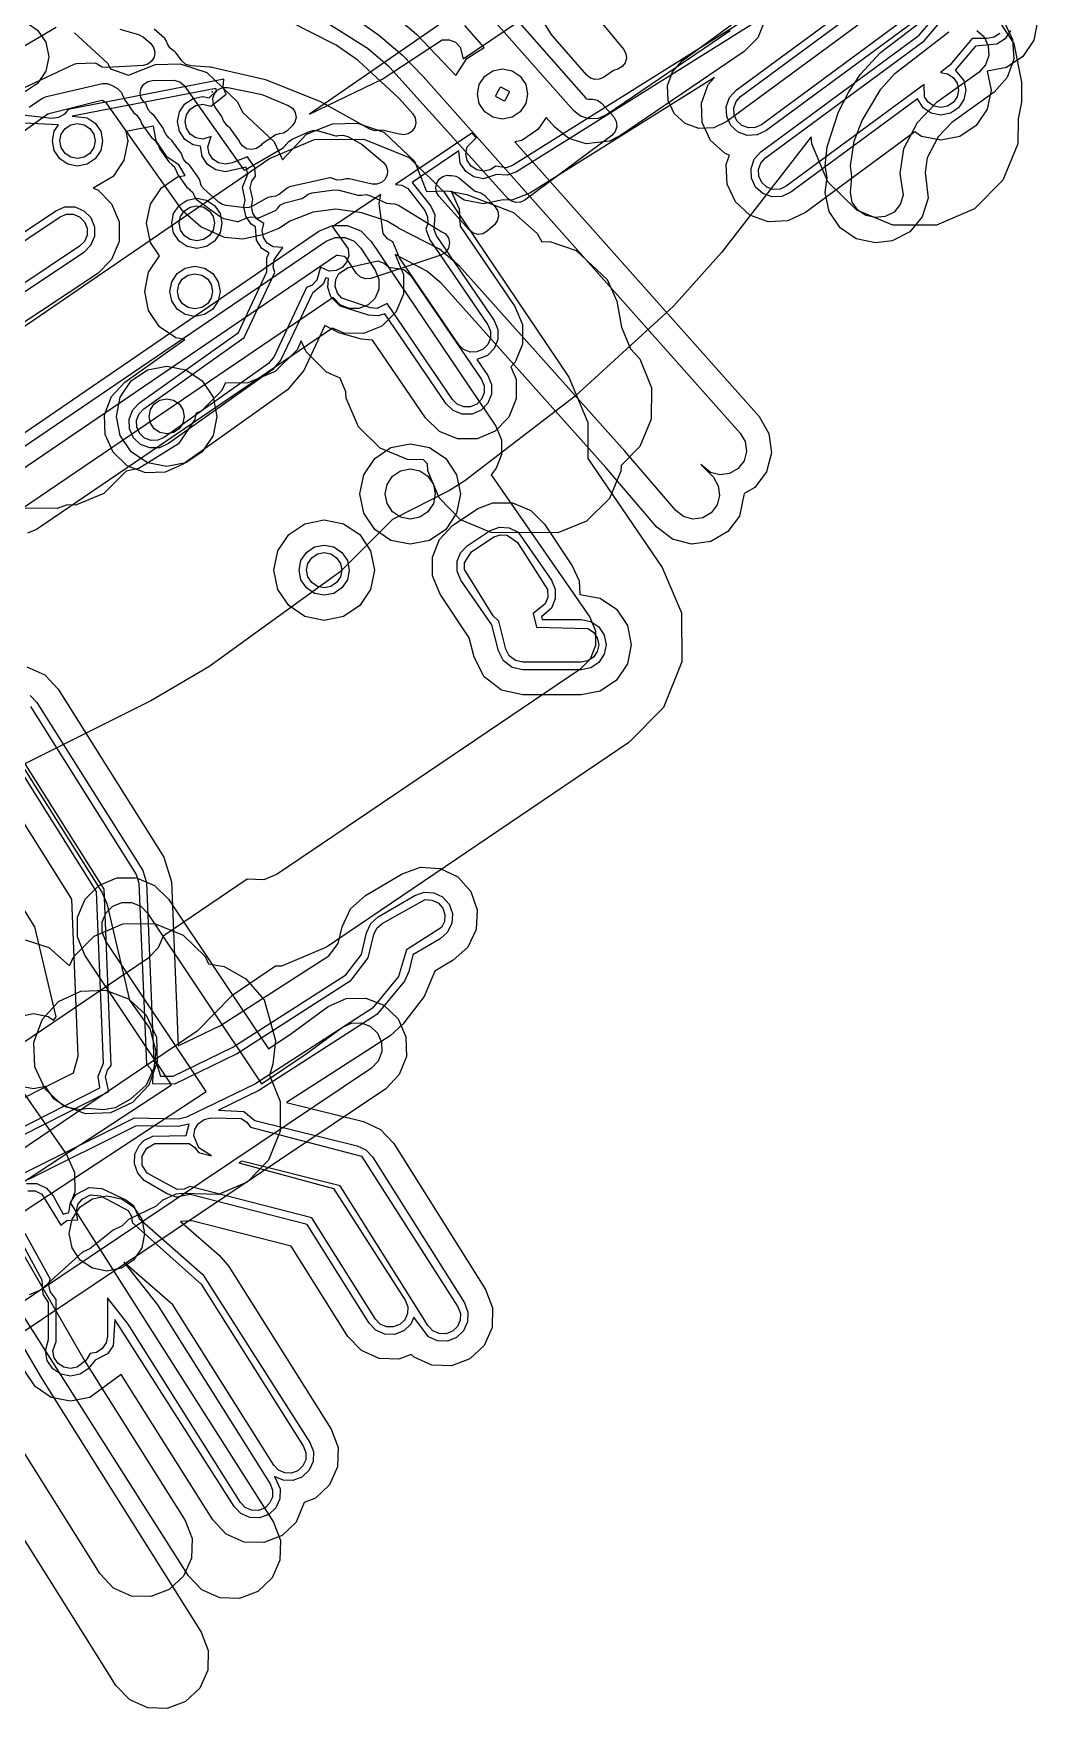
# Model space of a CAD drawing. Header units: metres. Extents: x 8738 to 9560, y -8972 to -7699.
# Drawn here: x 9500.3 to 9540.3, y -7828.7 to -7762 of the extents above; entities that cross this region are included whole.
import ezdxf

# ---------------------------------------------------------------- set-up
doc = ezdxf.new("R2010")
doc.units = ezdxf.units.M
for name, color, linetype in [('AI_GREENING_EXCLUSIONS', 1, 'Continuous'), ('AI_GREENING_LAWN', 82, 'Continuous'), ('AI_GREENING_REJECTED', 6, 'Continuous')]:
    doc.layers.add(name, color=color, linetype=linetype)

msp = doc.modelspace()

# ---------------------------------------------------------------- linework, layer by layer
at = {"layer": 'AI_GREENING_EXCLUSIONS'}
for points in [[(9536.404, -7747.857), (9511.31, -7765.169), (9514.202, -7763.777), (9516.596, -7762.211), (9516.869, -7762.208), (9517.122, -7762.311), (9517.317, -7762.502), (9517.426, -7762.965), (9536.933, -7749.799)], [(9536.958, -7756.218), (9519.403, -7767.217), (9519.148, -7767.314), (9518.738, -7767.244), (9518.511, -7767.396), (9518.243, -7767.449), (9517.975, -7767.396), (9517.748, -7767.244), (9517.596, -7767.017), (9517.543, -7766.749), (9517.596, -7766.481), (9517.949, -7766.12), (9517.772, -7765.928), (9514.74, -7767.975), (9514.993, -7768.002), (9515.233, -7768.132), (9515.901, -7769.01), (9516.016, -7769.258), (9516.028, -7769.531), (9515.944, -7769.76), (9516.1, -7770.175), (9518.414, -7773.565), (9518.52, -7773.817), (9518.523, -7774.09), (9518.421, -7774.343), (9518.23, -7774.538), (9517.978, -7774.645), (9517.705, -7774.648), (9517.452, -7774.546), (9517.257, -7774.354), (9514.897, -7770.894), (9514.634, -7770.254), (9514.42, -7770.137), (9514.248, -7769.925), (9514.087, -7768.732), (9514.155, -7768.369), (9512.234, -7769.666), (9512.854, -7770.541), (9512.875, -7770.813), (9512.79, -7771.073), (9512.612, -7771.28), (9512.369, -7771.404), (9512.097, -7771.425), (9511.751, -7771.266), (9511.609, -7771.782), (9511.421, -7771.981), (9511.198, -7772.081), (9509.906, -7774.827), (9509.678, -7775.099), (9505.525, -7778.052), (9505.276, -7778.163), (9505.003, -7778.171), (9504.747, -7778.074), (9504.549, -7777.887), (9504.437, -7777.637), (9504.429, -7777.364), (9504.526, -7777.109), (9504.714, -7776.911), (9508.717, -7774.064), (9509.931, -7771.484), (9509.866, -7771.249), (9509.899, -7770.978), (9510.25, -7770.489), (9509.859, -7770.46), (9509.632, -7770.308), (9509.48, -7770.081), (9509.427, -7769.813), (9509.488, -7769.534), (9509.203, -7769.343), (9509.051, -7769.116), (9508.998, -7768.848), (9509.055, -7768.574), (9508.944, -7768.102), (9509.011, -7767.837), (9509.157, -7767.641), (9509.133, -7767.304), (9508.841, -7766.873), (9508.229, -7767.119), (9507.961, -7767.172), (9507.693, -7767.119), (9507.466, -7766.967), (9507.314, -7766.74), (9507.261, -7766.472), (9507.401, -7766.068), (9507.06, -7766.17), (9506.792, -7766.117), (9506.565, -7765.965), (9506.413, -7765.738), (9506.36, -7765.47), (9506.413, -7765.202), (9506.565, -7764.975), (9506.792, -7764.823), (9507.06, -7764.77), (9507.379, -7764.857), (9507.996, -7764.378), (9507.875, -7764.113), (9507.896, -7763.78), (9501.707, -7764.984), (9501.556, -7765.176), (9501.317, -7765.309), (9501.046, -7765.341), (9499.902, -7765.217)], [(9536.674, -7756.75), (9519.563, -7767.471), (9519.198, -7767.61), (9518.766, -7767.579), (9518.243, -7767.749), (9517.86, -7767.673), (9517.536, -7767.456), (9517.319, -7767.132), (9517.266, -7766.631), (9515.402, -7767.89), (9516.143, -7768.833), (9516.308, -7769.187), (9516.261, -7769.75), (9516.368, -7770.035), (9518.661, -7773.396), (9518.814, -7773.755), (9518.818, -7774.145), (9518.672, -7774.507), (9518.399, -7774.786), (9517.974, -7774.939), (9518.409, -7775.577), (9518.562, -7775.936), (9518.565, -7776.326), (9518.42, -7776.688), (9518.146, -7776.966), (9517.787, -7777.119), (9517.397, -7777.123), (9517.035, -7776.977), (9516.757, -7776.704), (9514.314, -7773.123), (9514.046, -7773.209), (9513.657, -7773.177), (9512.536, -7772.825), (9512.16, -7772.443), (9512.041, -7772.071), (9512.07, -7771.722), (9511.959, -7771.69), (9511.862, -7771.942), (9511.426, -7772.301), (9510.177, -7774.954), (9509.852, -7775.344), (9505.699, -7778.296), (9505.343, -7778.456), (9504.953, -7778.467), (9504.588, -7778.328), (9504.304, -7778.061), (9504.145, -7777.705), (9504.133, -7777.315), (9504.272, -7776.95), (9504.54, -7776.666), (9508.479, -7773.866), (9509.616, -7771.449), (9509.614, -7770.884), (9509.71, -7770.714), (9509.42, -7770.52), (9509.203, -7770.196), (9509.156, -7769.666), (9508.991, -7769.555), (9508.774, -7769.231), (9508.698, -7768.848), (9508.747, -7768.602), (9508.645, -7768.086), (9508.85, -7767.56), (9508.792, -7767.291), (9507.961, -7767.472), (9507.578, -7767.396), (9507.254, -7767.179), (9507.037, -7766.855), (9506.965, -7766.451), (9506.677, -7766.394), (9506.353, -7766.177), (9506.136, -7765.853), (9506.06, -7765.47), (9506.136, -7765.087), (9506.353, -7764.763), (9506.677, -7764.546), (9507.06, -7764.47), (9507.313, -7764.52), (9507.614, -7764.252), (9507.581, -7764.147), (9501.865, -7765.259), (9502.456, -7765.316), (9502.78, -7765.533), (9502.997, -7765.857), (9503.073, -7766.24), (9502.997, -7766.623), (9502.78, -7766.947), (9502.456, -7767.164), (9502.073, -7767.24), (9501.69, -7767.164), (9501.366, -7766.947), (9501.149, -7766.623), (9501.073, -7766.24), (9501.149, -7765.857), (9501.317, -7765.606), (9499.936, -7765.536)], [(9533.997, -7761.004), (9527.939, -7765.471), (9527.409, -7765.719), (9526.824, -7765.747), (9526.274, -7765.548), (9525.841, -7765.154), (9525.593, -7764.624), (9525.565, -7764.039), (9525.764, -7763.489), (9526.158, -7763.056), (9531.584, -7759.056)], [(9535.827, -7761.164), (9529.492, -7765.835), (9529.138, -7766.001), (9528.749, -7766.019), (9528.382, -7765.887), (9528.093, -7765.624), (9527.927, -7765.271), (9527.909, -7764.881), (9528.042, -7764.514), (9528.305, -7764.225), (9534.52, -7759.643)], [(9535.649, -7760.923), (9529.314, -7765.594), (9529.066, -7765.71), (9528.793, -7765.722), (9528.537, -7765.63), (9528.335, -7765.446), (9528.219, -7765.198), (9528.206, -7764.926), (9528.299, -7764.669), (9528.483, -7764.467), (9534.734, -7759.858)], [(9539.23, -7761.849), (9539.013, -7762.173), (9538.689, -7762.39), (9537.84, -7762.466), (9537.033, -7763.421), (9537.378, -7763.831), (9537.454, -7764.214), (9537.378, -7764.597), (9537.161, -7764.921), (9536.837, -7765.138), (9536.454, -7765.214), (9536.071, -7765.138), (9535.747, -7764.921), (9535.524, -7764.567), (9530.478, -7768.287), (9530.125, -7768.453), (9529.735, -7768.471), (9529.368, -7768.338), (9529.08, -7768.076), (9528.914, -7767.722), (9528.896, -7767.333), (9529.028, -7766.966), (9529.291, -7766.677), (9535.588, -7762.034), (9537.152, -7760.179)], [(9538.801, -7761.961), (9538.574, -7762.113), (9538.306, -7762.166), (9537.701, -7762.166), (9536.812, -7763.22), (9536.443, -7763.516), (9536.722, -7763.567), (9536.949, -7763.719), (9537.101, -7763.946), (9537.154, -7764.214), (9537.101, -7764.482), (9536.949, -7764.709), (9536.722, -7764.861), (9536.454, -7764.914), (9536.186, -7764.861), (9535.959, -7764.709), (9535.807, -7764.482), (9535.798, -7763.992), (9530.3, -7768.046), (9530.053, -7768.162), (9529.78, -7768.174), (9529.523, -7768.082), (9529.321, -7767.898), (9529.205, -7767.65), (9529.192, -7767.378), (9529.285, -7767.121), (9529.469, -7766.919), (9535.795, -7762.255), (9537.434, -7760.31)], [(9513.072, -7761.324), (9514.067, -7762.02), (9515.004, -7762.817), (9515.844, -7763.677), (9528.467, -7777.879), (9528.664, -7778.216), (9528.716, -7778.603), (9528.617, -7778.98), (9528.381, -7779.29), (9528.044, -7779.487), (9527.657, -7779.54), (9527.28, -7779.44), (9526.904, -7779.131), (9527.396, -7779.636), (9527.592, -7779.974), (9527.645, -7780.36), (9527.545, -7780.738), (9527.309, -7781.048), (9526.972, -7781.244), (9526.585, -7781.297), (9526.208, -7781.197), (9525.897, -7780.961), (9523.868, -7778.589), (9517.288, -7771.227), (9516.486, -7770.553), (9514.859, -7769.708), (9514.858, -7769.707), (9514.854, -7769.705), (9514.84, -7769.698), (9514.836, -7769.694), (9514.402, -7769.434), (9513.396, -7769.109), (9512.358, -7768.962), (9511.458, -7769.084), (9510.527, -7769.438), (9510.123, -7769.72), (9509.457, -7769.986), (9508.652, -7770.146), (9507.926, -7770.085), (9506.985, -7769.662), (9506.269, -7769.039), (9503.244, -7764.749), (9503.067, -7764.634), (9502.992, -7764.64), (9500.937, -7765.161), (9500.893, -7765.179), (9492.74, -7770.999)], [(9538.499, -7761.066), (9539.367, -7762.363), (9539.671, -7763.894), (9539.671, -7764.7), (9539.54, -7765.359), (9539.524, -7766.361), (9538.92, -7767.806), (9537.797, -7768.95), (9536.288, -7769.597), (9534.55, -7769.597), (9533.105, -7768.993), (9531.961, -7767.87), (9531.314, -7766.361), (9531.298, -7766.08), (9527.725, -7770.688), (9525.807, -7772.816), (9521.898, -7776.407), (9517.503, -7779.775), (9516.894, -7780.157), (9514.623, -7781.311), (9512.539, -7783.404), (9507.297, -7787.184), (9504.999, -7788.541), (9499.229, -7791.414)], [(9540.306, -7761.466), (9540.154, -7762.231), (9539.72, -7762.88), (9539.071, -7763.314), (9538.305, -7763.466), (9538.454, -7764.214), (9538.302, -7764.979), (9537.868, -7765.628), (9537.219, -7766.062), (9536.454, -7766.214), (9535.689, -7766.062), (9535.422, -7765.884), (9531.071, -7769.092), (9530.365, -7769.424), (9529.585, -7769.46), (9528.851, -7769.195), (9528.275, -7768.669), (9527.943, -7767.963), (9527.907, -7767.183), (9528.043, -7766.807), (9527.865, -7766.743), (9527.288, -7766.217), (9526.957, -7765.511), (9526.921, -7764.731), (9527.186, -7763.997), (9527.445, -7763.712), (9520.094, -7768.318), (9519.364, -7768.596), (9519.025, -7768.586), (9518.243, -7768.749), (9517.478, -7768.597), (9516.951, -7768.245), (9517.279, -7768.95), (9517.309, -7769.639), (9519.487, -7772.833), (9519.793, -7773.551), (9519.801, -7774.331), (9519.509, -7775.055), (9519.33, -7775.237), (9519.541, -7775.731), (9519.548, -7776.512), (9519.256, -7777.235), (9518.71, -7777.792), (9517.992, -7778.098), (9517.212, -7778.106), (9516.488, -7777.814), (9515.931, -7777.268), (9513.821, -7774.175), (9513.382, -7774.138), (9512.484, -7773.881), (9511.923, -7773.592), (9511.082, -7775.38), (9510.431, -7776.159), (9506.278, -7779.111), (9505.566, -7779.431), (9504.786, -7779.453), (9504.057, -7779.176), (9503.489, -7778.64), (9503.17, -7777.928), (9503.147, -7777.148), (9503.425, -7776.419), (9503.96, -7775.851), (9506.351, -7774.152), (9505.985, -7774.079), (9505.336, -7773.645), (9504.902, -7772.996), (9504.75, -7772.231), (9504.902, -7771.466), (9505.335, -7770.819), (9504.978, -7770.285), (9504.826, -7769.52), (9504.978, -7768.755), (9505.412, -7768.106), (9506.061, -7767.672), (9506.364, -7767.612), (9506.104, -7767.19), (9505.646, -7766.884), (9505.212, -7766.235), (9505.096, -7765.649), (9503.998, -7765.863), (9504.073, -7766.24), (9503.921, -7767.005), (9503.487, -7767.654), (9502.703, -7768.115), (9502.879, -7768.188), (9503.43, -7768.74), (9503.728, -7769.462), (9503.727, -7770.242), (9503.428, -7770.963), (9502.876, -7771.514), (9499.495, -7773.768)], [(9529.462, -7761.41), (9529.168, -7762.131), (9528.622, -7762.685), (9523.702, -7766.026), (9523.258, -7766.244), (9522.328, -7766.355), (9521.643, -7766.139), (9521.079, -7765.695), (9520.734, -7765.304), (9520.412, -7765.786), (9519.763, -7766.22), (9519.492, -7766.274), (9529.216, -7777.216), (9529.609, -7777.89), (9529.714, -7778.664), (9529.516, -7779.418), (9529.043, -7780.039), (9528.624, -7780.284), (9528.444, -7781.177), (9527.971, -7781.797), (9527.297, -7782.19), (9526.523, -7782.295), (9525.769, -7782.096), (9525.148, -7781.623), (9523.119, -7779.252), (9516.552, -7771.9), (9515.982, -7771.422), (9514.719, -7770.765), (9515.061, -7771.566), (9515.054, -7772.346), (9514.748, -7773.064), (9514.191, -7773.611), (9513.467, -7773.903), (9512.687, -7773.895), (9512.228, -7773.7), (9500.443, -7781.711), (9500.443, -7781.711), (9500.443, -7781.711), (9500.084, -7781.863)], [(9514.712, -7761.256), (9515.58, -7761.988), (9517.145, -7763.635), (9517.584, -7762.958), (9518.272, -7762.516), (9517.499, -7761.641)], [(9528.06, -7761.857), (9523.14, -7765.198), (9522.811, -7765.343), (9522.453, -7765.363), (9522.111, -7765.255), (9521.828, -7765.033), (9518.248, -7760.979)], [(9538.978, -7761.499), (9539.315, -7762.203), (9539.358, -7762.982), (9539.099, -7763.719), (9538.577, -7764.299), (9536.899, -7765.506), (9536.344, -7766.083), (9535.91, -7766.913), (9535.826, -7767.502), (9535.955, -7768.516), (9535.718, -7769.259), (9535.215, -7769.855), (9534.521, -7770.213), (9533.855, -7770.292), (9533.09, -7770.14), (9532.441, -7769.706), (9532.007, -7769.057), (9531.855, -7768.292), (9531.926, -7767.701), (9531.856, -7767.229), (9531.933, -7766.469), (9532.377, -7765.087), (9532.775, -7764.309), (9533.26, -7763.584), (9534.048, -7762.725), (9536.178, -7761.099)], [(9501.949, -7761.935), (9503.274, -7763.146), (9503.392, -7763.367), (9504.11, -7763.624), (9505.173, -7763.197), (9506.167, -7763.17), (9507.217, -7763.522), (9508.441, -7764.681), (9508.639, -7765.093), (9509.909, -7766.275), (9510.234, -7766.987), (9511.199, -7765.971), (9512.229, -7765.564), (9513.223, -7765.537), (9514.273, -7765.889), (9515.497, -7767.048), (9515.968, -7768.251), (9516.814, -7768.228), (9517.581, -7768.369), (9519.438, -7769.092), (9520.381, -7769.921), (9520.561, -7770.26), (9520.889, -7770.251), (9521.939, -7770.603), (9523.163, -7771.762), (9523.549, -7772.618), (9523.732, -7773.653), (9524.098, -7774.525), (9524.467, -7774.914), (9524.935, -7776.067), (9524.921, -7777.325), (9524.467, -7778.408), (9523.724, -7779.17), (9523.71, -7779.395), (9523.256, -7780.478), (9522.35, -7781.384), (9521.197, -7781.852), (9518.541, -7781.83), (9517.331, -7781.324), (9516.482, -7780.456), (9516.028, -7779.373), (9516.014, -7779.103), (9515.854, -7778.943), (9515.214, -7778.929), (9514.131, -7778.475), (9513.263, -7777.626), (9512.771, -7776.486), (9512.757, -7776.229), (9512.532, -7775.69), (9511.993, -7775.45), (9511.182, -7774.639), (9510.986, -7774.205), (9510.819, -7774.564), (9509.942, -7775.419), (9508.858, -7775.872), (9507.954, -7775.889), (9507.818, -7776.179), (9507.007, -7776.99), (9506.788, -7777.096), (9506.741, -7777.33), (9506.091, -7778.303), (9504.51, -7779.288), (9504.016, -7779.386), (9503.117, -7780.281), (9502.034, -7780.735), (9501.62, -7780.749), (9501.261, -7780.884), (9498.605, -7780.862)], [(9537.888, -7761.839), (9538.178, -7762.099), (9538.347, -7762.451), (9538.368, -7762.841), (9538.238, -7763.209), (9537.978, -7763.499), (9536.274, -7764.718), (9535.51, -7765.515), (9534.97, -7766.553), (9534.817, -7767.542), (9534.962, -7768.404), (9534.843, -7768.775), (9534.591, -7769.073), (9534.245, -7769.252), (9533.855, -7769.292), (9533.472, -7769.216), (9533.148, -7768.999), (9532.931, -7768.675), (9532.855, -7768.292), (9532.918, -7767.662), (9532.856, -7767.233), (9533.01, -7766.251), (9533.322, -7765.424), (9534.065, -7764.178), (9534.618, -7763.558), (9536.778, -7761.899)], [(9499.11, -7774.199), (9509.714, -7766.944), (9511.515, -7766.182), (9513.471, -7766.169), (9515.282, -7766.907), (9516.671, -7768.283), (9521.638, -7775.649), (9522.392, -7777.448), (9522.398, -7778.888), (9525.363, -7783.233), (9526.128, -7785.033), (9526.144, -7786.989), (9525.409, -7788.801), (9524.035, -7790.192), (9511.992, -7798.341), (9510.194, -7799.098), (9509.961, -7799.1), (9508.218, -7800.279), (9506.836, -7801.692), (9494.764, -7809.861)], [(9498.778, -7770.64), (9501.211, -7769.018), (9501.572, -7768.869), (9501.962, -7768.869), (9502.323, -7769.019), (9502.598, -7769.295), (9502.747, -7769.656), (9502.747, -7770.046), (9502.597, -7770.406), (9502.321, -7770.682), (9498.676, -7773.112)], [(9497.469, -7771.874), (9501.378, -7769.268), (9501.63, -7769.163), (9501.903, -7769.163), (9502.156, -7769.268), (9502.349, -7769.462), (9502.453, -7769.714), (9502.453, -7769.987), (9502.348, -7770.239), (9502.155, -7770.432), (9498.43, -7772.916)], [(9499.01, -7778.514), (9511.682, -7769.838), (9512.222, -7769.61), (9512.809, -7769.606), (9513.352, -7769.827), (9513.769, -7770.24), (9518.736, -7777.606), (9518.962, -7778.145), (9518.965, -7778.731), (9518.743, -7779.272), (9518.548, -7779.543), (9522.472, -7785.206), (9522.701, -7785.746), (9522.706, -7786.332), (9522.486, -7786.876), (9522.073, -7787.294), (9510.031, -7795.442), (9509.492, -7795.67), (9508.827, -7795.641), (9505.478, -7797.907), (9505.286, -7798.377), (9504.875, -7798.793), (9492.802, -7806.962)], [(9499.583, -7778.668), (9511.977, -7770.228), (9512.339, -7770.082), (9512.729, -7770.086), (9513.089, -7770.238), (9513.362, -7770.517), (9513.933, -7771.39), (9514.079, -7771.752), (9514.075, -7772.142), (9513.922, -7772.501), (9513.644, -7772.774), (9513.282, -7772.92), (9512.892, -7772.916), (9512.533, -7772.763), (9512.252, -7772.474), (9499.881, -7780.884)], [(9500.054, -7787.185), (9500.766, -7787.503), (9501.303, -7788.07), (9505.516, -7794.762), (9505.821, -7795.746), (9506.088, -7802.278), (9507.771, -7801.462), (9512.076, -7798.695), (9512.455, -7798.204), (9512.615, -7797.538), (9512.951, -7796.817), (9513.543, -7796.284), (9514.998, -7795.425), (9515.734, -7795.167), (9516.513, -7795.211), (9517.216, -7795.549), (9517.737, -7796.131), (9517.994, -7796.867), (9517.951, -7797.646), (9517.612, -7798.35), (9517.031, -7798.87), (9516.306, -7799.298), (9515.884, -7800.306), (9515.034, -7801.411), (9514.53, -7801.873), (9510.395, -7804.53), (9513.457, -7805.293), (9514.146, -7805.614), (9514.666, -7806.168), (9518.326, -7811.984), (9518.605, -7812.713), (9518.584, -7813.493), (9518.266, -7814.205), (9517.699, -7814.742), (9516.97, -7815.021), (9516.19, -7814.999), (9515.478, -7814.681), (9515.367, -7814.565), (9514.87, -7814.755), (9514.09, -7814.734), (9513.378, -7814.415), (9512.841, -7813.849), (9510.581, -7810.258), (9506.63, -7809.241), (9506.177, -7809.271), (9507.727, -7810.63), (9508.101, -7811.068), (9512.173, -7817.537), (9512.452, -7818.266), (9512.431, -7819.046), (9512.113, -7819.759), (9511.546, -7820.295), (9511.106, -7820.464), (9510.786, -7821.246), (9510.219, -7821.782), (9509.49, -7822.061), (9508.71, -7822.04), (9507.998, -7821.722), (9507.461, -7821.155), (9503.813, -7815.36), (9502.56, -7816.276), (9501.795, -7816.428), (9501.03, -7816.276), (9500.381, -7815.842), (9499.947, -7815.193)], [(9500.203, -7788.762), (9504.415, -7795.454), (9504.522, -7795.799), (9504.816, -7803.002), (9504.983, -7803.18), (9505.079, -7803.436), (9505.055, -7803.774), (9505.949, -7803.79), (9508.408, -7802.598), (9512.969, -7799.667), (9513.654, -7798.777), (9513.879, -7797.842), (9513.996, -7797.59), (9514.203, -7797.403), (9515.916, -7796.454), (9516.189, -7796.469), (9516.435, -7796.588), (9516.617, -7796.792), (9516.707, -7797.049), (9516.692, -7797.322), (9516.574, -7797.568), (9515.171, -7798.458), (9514.854, -7799.513), (9513.828, -7800.779), (9509.129, -7803.798), (9506.409, -7805.122), (9506.092, -7805.193), (9504.334, -7805.162), (9499.946, -7807.351)], [(9500.188, -7788.319), (9500.457, -7788.603), (9504.669, -7795.295), (9504.822, -7795.787), (9505.112, -7802.887), (9505.238, -7803.022), (9505.372, -7803.48), (9505.883, -7803.489), (9508.261, -7802.336), (9512.763, -7799.443), (9513.377, -7798.645), (9513.587, -7797.772), (9513.755, -7797.411), (9514.051, -7797.145), (9515.506, -7796.286), (9515.874, -7796.157), (9516.264, -7796.179), (9516.615, -7796.348), (9516.875, -7796.639), (9517.004, -7797.007), (9516.983, -7797.397), (9516.813, -7797.748), (9516.522, -7798.009), (9515.433, -7798.652), (9515.272, -7799.32), (9515.092, -7799.696), (9513.99, -7801.032), (9509.292, -7804.05), (9507.682, -7804.839), (9508.696, -7804.888), (9509.133, -7805.247), (9513.215, -7806.263), (9513.559, -7806.424), (9513.819, -7806.701), (9517.48, -7812.517), (9517.62, -7812.881), (9517.609, -7813.271), (9517.45, -7813.627), (9517.167, -7813.896), (9516.802, -7814.035), (9516.412, -7814.024), (9516.056, -7813.865), (9515.474, -7813.083), (9515.35, -7813.361), (9515.066, -7813.63), (9514.702, -7813.769), (9514.312, -7813.758), (9513.956, -7813.599), (9513.687, -7813.316), (9511.215, -7809.388), (9506.564, -7808.191), (9506.009, -7808.299), (9505.64, -7808.174), (9504.729, -7807.64), (9504.469, -7807.349), (9504.34, -7806.981), (9504.361, -7806.591), (9504.531, -7806.24), (9504.721, -7806.048), (9505.07, -7805.875), (9506.406, -7805.852), (9506.52, -7805.397), (9506.086, -7805.492), (9504.403, -7805.463), (9500.119, -7807.6)], [(9499.065, -7806.258), (9503.325, -7804.101), (9503.191, -7803.513), (9503.266, -7803.25), (9503.418, -7803.059), (9503.131, -7796.042), (9499.018, -7789.508)], [(9498.65, -7804.98), (9501.911, -7803.353), (9502.101, -7802.685), (9501.846, -7796.442), (9497.918, -7790.201)], [(9498.86, -7806.039), (9502.96, -7803.948), (9502.892, -7803.489), (9503.114, -7802.969), (9502.835, -7796.134), (9498.764, -7789.668)], [(9499.063, -7789.825), (9503.046, -7796.153), (9503.236, -7796.606), (9504.147, -7800.453), (9504.958, -7801.585), (9505.188, -7802.492), (9505.112, -7803.165), (9504.804, -7803.84), (9504.183, -7804.404), (9503.57, -7804.74), (9503.107, -7804.824), (9502.458, -7804.778), (9502.19, -7804.831), (9501.616, -7804.717), (9501.129, -7804.392), (9500.803, -7803.898), (9500.327, -7803.993), (9499.753, -7803.879)], [(9499.753, -7801.107), (9500.327, -7800.993), (9500.901, -7801.107), (9501.123, -7801.255), (9501.224, -7801.127), (9500.374, -7797.54), (9496.524, -7791.424)], [(9498.934, -7808.333), (9505.821, -7803.831), (9502.371, -7798.661), (9502.073, -7797.94), (9502.073, -7797.159), (9502.372, -7796.439), (9502.924, -7795.887), (9503.645, -7795.589), (9504.426, -7795.589), (9505.146, -7795.888), (9505.698, -7796.441), (9509.674, -7802.399), (9510.613, -7801.772), (9512.056, -7800.709), (9512.77, -7800.394), (9513.551, -7800.378), (9514.278, -7800.661), (9514.841, -7801.201), (9515.155, -7801.915), (9515.172, -7802.695), (9514.889, -7803.422), (9514.349, -7803.986), (9496.391, -7816.025)], [(9499.486, -7809.167), (9507.198, -7804.093), (9503.203, -7798.106), (9503.053, -7797.745), (9503.054, -7797.355), (9503.203, -7796.995), (9503.479, -7796.719), (9503.84, -7796.57), (9504.23, -7796.57), (9504.59, -7796.72), (9504.866, -7796.996), (9509.399, -7803.788), (9511.178, -7802.599), (9512.629, -7801.528), (9512.987, -7801.371), (9513.377, -7801.362), (9513.74, -7801.504), (9514.022, -7801.774), (9514.179, -7802.131), (9514.187, -7802.521), (9514.046, -7802.885), (9513.776, -7803.167), (9495.837, -7815.193)], [(9499.985, -7798.06), (9500.934, -7798.36), (9501.754, -7799.092), (9501.924, -7798.721), (9502.735, -7797.91), (9503.875, -7797.418), (9505.133, -7797.404), (9506.286, -7797.872), (9507.154, -7798.721), (9507.288, -7799.007), (9507.915, -7799.12), (9508.783, -7799.606), (9509.504, -7800.446), (9509.962, -7802.068), (9509.854, -7803.001), (9509.714, -7803.438), (9510.141, -7804.493), (9510.141, -7805.681), (9509.673, -7806.834), (9508.824, -7807.702), (9507.684, -7808.194), (9506.26, -7808.153), (9505.989, -7808.186), (9505.45, -7808.436), (9505.206, -7808.662), (9504.101, -7809.187), (9503.854, -7809.449), (9503.489, -7809.621), (9502.558, -7810.367), (9502.266, -7810.489), (9500.6, -7812.006), (9500.148, -7812.196)], [(9497.858, -7801.22), (9501.636, -7806.602), (9501.952, -7807.32), (9501.968, -7808.104), (9501.794, -7808.546), (9509.88, -7821.247), (9510.159, -7821.976), (9510.137, -7822.756), (9509.819, -7823.468), (9509.253, -7824.005), (9508.524, -7824.284), (9507.744, -7824.263), (9507.031, -7823.944), (9506.495, -7823.378), (9498.678, -7811.093)], [(9498.304, -7807.798), (9502.366, -7814.836), (9506.355, -7821.173), (9506.633, -7821.902), (9506.612, -7822.682), (9506.294, -7823.395), (9505.727, -7823.931), (9504.999, -7824.21), (9504.219, -7824.189), (9503.506, -7823.871), (9502.969, -7823.304), (9498.96, -7816.934)], [(9500.041, -7807.755), (9500.456, -7807.763), (9500.832, -7807.94), (9501.103, -7808.253), (9501.504, -7808.978), (9501.724, -7808.919), (9501.796, -7808.517), (9502.013, -7808.193), (9502.534, -7807.918), (9503.041, -7807.953), (9503.995, -7808.404), (9504.307, -7808.639), (9504.531, -7809.158), (9507.068, -7811.382), (9511.327, -7818.07), (9511.466, -7818.434), (9511.456, -7818.824), (9511.297, -7819.181), (9511.013, -7819.449), (9510.649, -7819.588), (9510.259, -7819.578), (9509.917, -7819.425), (9510.14, -7819.922), (9510.129, -7820.312), (9509.97, -7820.668), (9509.687, -7820.936), (9509.322, -7821.076), (9508.932, -7821.065), (9508.576, -7820.906), (9508.308, -7820.623), (9503.563, -7813.176), (9503.488, -7814.218), (9503.271, -7814.543), (9502.775, -7814.794), (9502.502, -7815.135), (9502.178, -7815.352), (9501.795, -7815.428), (9501.412, -7815.352), (9501.088, -7815.135), (9500.871, -7814.811), (9500.795, -7814.428), (9500.924, -7813.967), (9500.922, -7812.498), (9500.706, -7812.169), (9500.671, -7811.604), (9499.889, -7810.189)], [(9500.097, -7808.049), (9500.388, -7808.056), (9500.651, -7808.179), (9501.404, -7809.417), (9501.652, -7809.234), (9502.092, -7809.208), (9502.02, -7808.9), (9502.089, -7808.596), (9502.254, -7808.378), (9502.59, -7808.212), (9502.988, -7808.253), (9504.084, -7808.839), (9504.222, -7809.074), (9504.256, -7809.316), (9507.001, -7811.761), (9511.073, -7818.23), (9511.171, -7818.485), (9511.163, -7818.758), (9511.052, -7819.007), (9510.854, -7819.195), (9510.598, -7819.293), (9510.325, -7819.285), (9510.076, -7819.174), (9509.888, -7818.976), (9505.87, -7812.593), (9503.924, -7810.887), (9505.258, -7812.587), (9509.746, -7819.717), (9509.844, -7819.972), (9509.836, -7820.245), (9509.725, -7820.494), (9509.527, -7820.682), (9509.272, -7820.78), (9508.999, -7820.772), (9508.749, -7820.661), (9508.561, -7820.463), (9504.093, -7813.364), (9503.262, -7812.309), (9503.264, -7813.835), (9503.211, -7814.103), (9503.059, -7814.331), (9502.832, -7814.483), (9502.578, -7814.533), (9502.419, -7814.797), (9502.063, -7815.075), (9501.795, -7815.128), (9501.527, -7815.075), (9501.3, -7814.923), (9501.148, -7814.696), (9501.095, -7814.428), (9501.224, -7814.047), (9501.222, -7812.375), (9500.984, -7812.056), (9500.933, -7811.788), (9500.983, -7811.549), (9499.99, -7809.754)], [(9498.223, -7811.407), (9500.636, -7815.512), (9507.004, -7825.629), (9507.283, -7826.358), (9507.261, -7827.138), (9506.943, -7827.85), (9506.377, -7828.387), (9505.648, -7828.666), (9504.868, -7828.644), (9504.155, -7828.326), (9503.619, -7827.76), (9498.309, -7819.324)]]:
    msp.add_lwpolyline(points, dxfattribs=at)
for points in [[(9500.486, -7763.949), (9499.999, -7764.274), (9499.425, -7764.388), (9498.851, -7764.274), (9498.364, -7763.949), (9498.039, -7763.462), (9497.925, -7762.888), (9498.039, -7762.314), (9498.364, -7761.827), (9498.851, -7761.502), (9499.425, -7761.388), (9499.999, -7761.502), (9500.486, -7761.827), (9500.811, -7762.314), (9500.925, -7762.888), (9500.811, -7763.462), (9500.486, -7763.949)], [(9518.615, -7765.296), (9518.291, -7765.079), (9518.074, -7764.755), (9517.998, -7764.372), (9518.074, -7763.989), (9518.291, -7763.665), (9518.615, -7763.448), (9518.998, -7763.372), (9519.381, -7763.448), (9519.705, -7763.665), (9519.922, -7763.989), (9519.998, -7764.372), (9519.922, -7764.755), (9519.705, -7765.079), (9519.381, -7765.296), (9518.998, -7765.372), (9518.615, -7765.296)], [(9501.805, -7766.887), (9501.578, -7766.735), (9501.426, -7766.508), (9501.373, -7766.24), (9501.426, -7765.972), (9501.578, -7765.745), (9501.805, -7765.593), (9502.073, -7765.54), (9502.341, -7765.593), (9502.568, -7765.745), (9502.72, -7765.972), (9502.773, -7766.24), (9502.72, -7766.508), (9502.568, -7766.735), (9502.341, -7766.887), (9502.073, -7766.94), (9501.805, -7766.887)], [(9506.826, -7770.52), (9506.443, -7770.444), (9506.119, -7770.227), (9505.902, -7769.903), (9505.826, -7769.52), (9505.902, -7769.137), (9506.119, -7768.813), (9506.443, -7768.596), (9506.826, -7768.52), (9507.209, -7768.596), (9507.533, -7768.813), (9507.75, -7769.137), (9507.826, -7769.52), (9507.75, -7769.903), (9507.533, -7770.227), (9507.209, -7770.444), (9506.826, -7770.52)], [(9506.558, -7770.167), (9506.331, -7770.015), (9506.179, -7769.788), (9506.126, -7769.52), (9506.179, -7769.252), (9506.331, -7769.025), (9506.558, -7768.873), (9506.826, -7768.82), (9507.094, -7768.873), (9507.321, -7769.025), (9507.473, -7769.252), (9507.526, -7769.52), (9507.473, -7769.788), (9507.321, -7770.015), (9507.094, -7770.167), (9506.826, -7770.22), (9506.558, -7770.167)], [(9506.367, -7773.155), (9506.043, -7772.938), (9505.826, -7772.614), (9505.75, -7772.231), (9505.826, -7771.848), (9506.043, -7771.524), (9506.367, -7771.307), (9506.75, -7771.231), (9507.133, -7771.307), (9507.457, -7771.524), (9507.674, -7771.848), (9507.75, -7772.231), (9507.674, -7772.614), (9507.457, -7772.938), (9507.133, -7773.155), (9506.75, -7773.231), (9506.367, -7773.155)], [(9506.482, -7772.878), (9506.255, -7772.726), (9506.103, -7772.499), (9506.05, -7772.231), (9506.103, -7771.963), (9506.255, -7771.736), (9506.482, -7771.584), (9506.75, -7771.531), (9507.018, -7771.584), (9507.245, -7771.736), (9507.397, -7771.963), (9507.45, -7772.231), (9507.397, -7772.499), (9507.245, -7772.726), (9507.018, -7772.878), (9506.75, -7772.931), (9506.482, -7772.878)], [(9514.028, -7771.022), (9514.286, -7771.109), (9514.47, -7771.27), (9515.069, -7771.355), (9515.317, -7771.578), (9518.161, -7775.746), (9518.268, -7775.997), (9518.271, -7776.27), (9518.169, -7776.524), (9517.977, -7776.719), (9517.726, -7776.826), (9517.453, -7776.828), (9517.2, -7776.726), (9517.005, -7776.535), (9514.401, -7772.719), (9514.012, -7772.911), (9513.74, -7772.888), (9512.599, -7772.506), (9512.423, -7772.298), (9512.339, -7772.037), (9512.362, -7771.765), (9512.487, -7771.522), (9512.853, -7771.282), (9514.028, -7771.022)], [(9506.39, -7775.361), (9507.039, -7775.795), (9507.473, -7776.444), (9507.625, -7777.209), (9507.473, -7777.974), (9507.039, -7778.623), (9506.39, -7779.057), (9505.625, -7779.209), (9504.86, -7779.057), (9504.211, -7778.623), (9503.777, -7777.974), (9503.625, -7777.209), (9503.777, -7776.444), (9504.211, -7775.795), (9504.86, -7775.361), (9505.625, -7775.209), (9506.39, -7775.361)], [(9506.12, -7776.714), (9506.272, -7776.941), (9506.325, -7777.209), (9506.272, -7777.477), (9506.12, -7777.704), (9505.893, -7777.856), (9505.625, -7777.909), (9505.357, -7777.856), (9505.13, -7777.704), (9504.978, -7777.477), (9504.925, -7777.209), (9504.978, -7776.941), (9505.13, -7776.714), (9505.357, -7776.562), (9505.625, -7776.509), (9505.893, -7776.562), (9506.12, -7776.714)], [(9515.323, -7782.299), (9514.558, -7782.147), (9513.909, -7781.713), (9513.475, -7781.064), (9513.323, -7780.299), (9513.475, -7779.534), (9513.909, -7778.885), (9514.558, -7778.451), (9515.323, -7778.299), (9516.088, -7778.451), (9516.737, -7778.885), (9517.171, -7779.534), (9517.323, -7780.299), (9517.171, -7781.064), (9516.737, -7781.713), (9516.088, -7782.147), (9515.323, -7782.299)], [(9514.94, -7781.223), (9514.616, -7781.006), (9514.399, -7780.682), (9514.323, -7780.299), (9514.399, -7779.916), (9514.616, -7779.592), (9514.94, -7779.375), (9515.323, -7779.299), (9515.706, -7779.375), (9516.03, -7779.592), (9516.247, -7779.916), (9516.323, -7780.299), (9516.247, -7780.682), (9516.03, -7781.006), (9515.706, -7781.223), (9515.323, -7781.299), (9514.94, -7781.223)], [(9517.006, -7781.552), (9518.013, -7780.883), (9518.62, -7780.655), (9519.4, -7780.656), (9520.121, -7780.956), (9520.672, -7781.508), (9521.776, -7783.164), (9522.047, -7783.756), (9522.085, -7784.301), (9522.894, -7784.454), (9523.543, -7784.887), (9523.976, -7785.536), (9524.129, -7786.301), (9523.976, -7787.067), (9523.543, -7787.716), (9522.894, -7788.149), (9522.129, -7788.301), (9519.809, -7788.301), (9518.957, -7788.111), (9518.267, -7787.576), (9517.871, -7786.798), (9517.674, -7786.03), (9516.513, -7784.284), (9516.215, -7783.562), (9516.209, -7782.818), (9516.485, -7782.108), (9517.006, -7781.552)], [(9511.897, -7785.333), (9511.132, -7785.181), (9510.483, -7784.747), (9510.049, -7784.098), (9509.897, -7783.333), (9510.049, -7782.568), (9510.483, -7781.919), (9511.132, -7781.485), (9511.897, -7781.333), (9512.662, -7781.485), (9513.311, -7781.919), (9513.745, -7782.568), (9513.897, -7783.333), (9513.745, -7784.098), (9513.311, -7784.747), (9512.662, -7785.181), (9511.897, -7785.333)], [(9518.88, -7781.626), (9519.269, -7781.652), (9519.619, -7781.826), (9520.95, -7783.732), (9521.099, -7784.092), (9521.098, -7784.482), (9520.948, -7784.843), (9520.557, -7785.195), (9520.584, -7785.301), (9522.129, -7785.301), (9522.511, -7785.378), (9522.836, -7785.594), (9523.053, -7785.919), (9523.129, -7786.301), (9523.053, -7786.684), (9522.836, -7787.009), (9522.511, -7787.225), (9522.129, -7787.301), (9519.809, -7787.301), (9519.383, -7787.206), (9519.038, -7786.939), (9518.84, -7786.55), (9518.574, -7785.514), (9517.345, -7783.729), (9517.196, -7783.368), (9517.197, -7782.978), (9517.331, -7782.641), (9517.592, -7782.363), (9518.51, -7781.75), (9518.88, -7781.626)], [(9519.191, -7781.942), (9519.59, -7782.229), (9520.793, -7784.098), (9520.804, -7784.423), (9520.699, -7784.676), (9520.214, -7785.063), (9520.352, -7785.601), (9522.397, -7785.655), (9522.624, -7785.807), (9522.775, -7786.034), (9522.829, -7786.301), (9522.775, -7786.569), (9522.624, -7786.796), (9522.397, -7786.948), (9522.129, -7787.001), (9519.809, -7787.001), (9519.51, -7786.935), (9519.269, -7786.748), (9519.131, -7786.475), (9518.847, -7785.371), (9518.627, -7785.153), (9517.491, -7783.31), (9517.491, -7783.037), (9517.768, -7782.606), (9518.66, -7782.01), (9518.918, -7781.923), (9519.191, -7781.942)], [(9511.514, -7784.257), (9511.19, -7784.04), (9510.973, -7783.716), (9510.897, -7783.333), (9510.973, -7782.95), (9511.19, -7782.626), (9511.514, -7782.409), (9511.897, -7782.333), (9512.28, -7782.409), (9512.604, -7782.626), (9512.821, -7782.95), (9512.897, -7783.333), (9512.821, -7783.716), (9512.604, -7784.04), (9512.28, -7784.257), (9511.897, -7784.333), (9511.514, -7784.257)], [(9511.629, -7783.98), (9511.402, -7783.828), (9511.25, -7783.601), (9511.197, -7783.333), (9511.25, -7783.065), (9511.402, -7782.838), (9511.629, -7782.686), (9511.897, -7782.633), (9512.165, -7782.686), (9512.392, -7782.838), (9512.544, -7783.065), (9512.597, -7783.333), (9512.544, -7783.601), (9512.392, -7783.828), (9512.165, -7783.98), (9511.897, -7784.033), (9511.629, -7783.98)], [(9502.202, -7800.103), (9503.188, -7800.064), (9504.105, -7800.405), (9504.804, -7801.052), (9505.213, -7801.934), (9505.252, -7802.92), (9504.911, -7803.837), (9504.264, -7804.536), (9503.382, -7804.945), (9502.396, -7804.984), (9501.479, -7804.643), (9500.78, -7803.996), (9500.371, -7803.114), (9500.332, -7802.128), (9500.673, -7801.211), (9501.32, -7800.512), (9502.202, -7800.103)], [(9506.909, -7806.342), (9506.705, -7805.865), (9506.751, -7805.596), (9506.896, -7805.365), (9507.119, -7805.207), (9507.386, -7805.147), (9508.589, -7805.168), (9508.82, -7805.314), (9508.961, -7805.513), (9513.384, -7806.667), (9517.226, -7812.676), (9517.324, -7812.931), (9517.316, -7813.204), (9517.205, -7813.454), (9517.007, -7813.642), (9516.752, -7813.739), (9516.479, -7813.732), (9516.229, -7813.62), (9516.041, -7813.422), (9512.531, -7807.845), (9508.622, -7806.871), (9508.499, -7806.934), (9512.262, -7807.954), (9515.126, -7812.41), (9515.224, -7812.665), (9515.216, -7812.939), (9515.105, -7813.188), (9514.907, -7813.376), (9514.651, -7813.473), (9514.378, -7813.466), (9514.129, -7813.355), (9513.941, -7813.156), (9511.405, -7809.128), (9506.54, -7807.875), (9506.321, -7807.983), (9506.048, -7808.001), (9504.844, -7807.345), (9504.654, -7807.022), (9504.652, -7806.666), (9504.835, -7806.346), (9505.148, -7806.165), (9506.519, -7806.171), (9506.749, -7806.319), (9506.889, -7806.519), (9507.408, -7806.653), (9506.909, -7806.342)], [(9504.307, -7810.811), (9503.82, -7811.136), (9503.246, -7811.25), (9502.672, -7811.136), (9502.185, -7810.811), (9501.86, -7810.324), (9501.746, -7809.75), (9501.86, -7809.176), (9502.185, -7808.689), (9502.672, -7808.364), (9503.246, -7808.25), (9503.82, -7808.364), (9504.307, -7808.689), (9504.632, -7809.176), (9504.746, -7809.75), (9504.632, -7810.324), (9504.307, -7810.811)]]:
    msp.add_lwpolyline(points, close=True, dxfattribs=at)
at = {"layer": 'AI_GREENING_LAWN'}
for points in [[(9521.483, -7759.757), (9523.82, -7762.586), (9523.911, -7762.755), (9523.933, -7762.946), (9523.88, -7763.131), (9523.761, -7763.282), (9523.594, -7763.378), (9523.425, -7763.435), (9523.019, -7763.711), (9522.854, -7763.783), (9522.675, -7763.793), (9522.503, -7763.738), (9522.362, -7763.627), (9520.998, -7762.07), (9520.998, -7762.07), (9520.949, -7762.004), (9519.994, -7760.465)], [(9510.473, -7761.456), (9512.311, -7762.384), (9512.371, -7762.42), (9513.21, -7763.002), (9513.265, -7763.047), (9514.86, -7764.53), (9514.86, -7764.53), (9514.893, -7764.564), (9515.425, -7765.162), (9515.522, -7765.326), (9515.551, -7765.514), (9515.507, -7765.699), (9515.398, -7765.854), (9515.238, -7765.958), (9515.052, -7765.994), (9514.935, -7765.972), (9514.933, -7765.979), (9514.218, -7765.818), (9514.014, -7765.83), (9514.014, -7765.827), (9513.911, -7765.84), (9513.711, -7765.778), (9511.733, -7764.675), (9511.704, -7764.661), (9509.6, -7763.82), (9509.563, -7763.808), (9507.369, -7763.309), (9507.33, -7763.304), (9506.594, -7763.253), (9506.387, -7763.192), (9506.225, -7763.049), (9505.976, -7762.709), (9505.951, -7762.683), (9505.893, -7762.652), (9505.749, -7762.534), (9505.657, -7762.371), (9505.623, -7762.269), (9505.55, -7762.161), (9505.121, -7761.794)], [(9519.567, -7761.414), (9522.319, -7764.531), (9522.358, -7764.56), (9522.405, -7764.571), (9522.585, -7764.576), (9522.783, -7764.622), (9522.945, -7764.743), (9523.429, -7765.285), (9523.532, -7765.464), (9523.553, -7765.669), (9523.491, -7765.865), (9523.354, -7766.019), (9519.884, -7768.594), (9519.719, -7768.674), (9519.536, -7768.69), (9519.36, -7768.638), (9519.215, -7768.527), (9514.515, -7763.319), (9514.491, -7763.296), (9513.607, -7762.549), (9513.578, -7762.528), (9511.678, -7761.339)], [(9503.756, -7761.789), (9504.507, -7762.003), (9504.704, -7762.112), (9504.987, -7762.365), (9505.104, -7762.521), (9505.152, -7762.71), (9505.125, -7762.903), (9505.026, -7763.07), (9504.87, -7763.188), (9504.682, -7763.237), (9503.235, -7763.32), (9503.057, -7763.297), (9502.899, -7763.214), (9502.845, -7763.172), (9502.808, -7763.153), (9502.767, -7763.147), (9502.023, -7763.176), (9501.928, -7763.199), (9498.352, -7764.865)], [(9499.17, -7762.915), (9501.219, -7761.714)], [(9500.154, -7764.901), (9500.656, -7764.546), (9500.833, -7764.467), (9503.063, -7763.958), (9503.251, -7763.952), (9503.429, -7764.016), (9503.661, -7764.153), (9503.822, -7764.306), (9503.871, -7764.434), (9503.875, -7764.432), (9503.941, -7764.597), (9504.305, -7765.105), (9504.429, -7765.205), (9504.585, -7765.424), (9504.64, -7765.575), (9505.015, -7766.101), (9505.14, -7766.202), (9505.295, -7766.42), (9505.35, -7766.571), (9505.71, -7767.079), (9505.849, -7767.197), (9505.845, -7767.202), (9505.906, -7767.249), (9506.004, -7767.412), (9506.06, -7767.567), (9506.42, -7768.074), (9506.562, -7768.194), (9506.558, -7768.198), (9506.668, -7768.288), (9506.762, -7768.501), (9506.763, -7768.503), (9506.779, -7768.545), (9506.81, -7768.578), (9507.804, -7769.294), (9507.901, -7769.336), (9508.445, -7769.444), (9508.481, -7769.446), (9508.516, -7769.437), (9508.821, -7769.307), (9508.976, -7769.269), (9509.135, -7769.282), (9509.224, -7769.303), (9509.263, -7769.306), (9509.301, -7769.297), (9509.958, -7769.01), (9509.989, -7768.99), (9510.012, -7768.963), (9510.035, -7768.927), (9510.163, -7768.788), (9510.335, -7768.707), (9511.003, -7768.535), (9511.135, -7768.455), (9511.256, -7768.36), (9511.424, -7768.307), (9512.295, -7768.192), (9512.489, -7768.205), (9513.243, -7768.405), (9513.375, -7768.403), (9513.392, -7768.399), (9513.57, -7768.379), (9513.743, -7768.424), (9514.375, -7768.716), (9514.507, -7768.737), (9514.534, -7768.734), (9514.7, -7768.741), (9514.854, -7768.803), (9516.586, -7769.86), (9516.715, -7769.93), (9516.842, -7770.096), (9516.89, -7770.301), (9516.85, -7770.506), (9516.729, -7770.678), (9516.549, -7770.784), (9513.759, -7771.715), (9513.545, -7771.738), (9513.341, -7771.669), (9513.186, -7771.52), (9512.768, -7770.897), (9512.733, -7770.863), (9512.688, -7770.846), (9512.433, -7770.806), (9512.388, -7770.807), (9512.347, -7770.825), (9499.81, -7779.36)]]:
    msp.add_lwpolyline(points, dxfattribs=at)
for points in [[(9510.485, -7766.258), (9510.619, -7766.171), (9511.317, -7765.859), (9511.485, -7765.817), (9511.657, -7765.835), (9512.361, -7766.035), (9512.398, -7766.039), (9512.472, -7766.026), (9512.472, -7766.028), (9512.637, -7766.006), (9512.835, -7766.064), (9513.323, -7766.327), (9513.408, -7766.385), (9514.242, -7767.087), (9514.361, -7767.233), (9514.416, -7767.414), (9514.402, -7767.602), (9514.318, -7767.771), (9514.177, -7767.898), (9514, -7767.963), (9513.811, -7767.957), (9512.888, -7767.753), (9512.773, -7767.755), (9512.611, -7767.796), (9512.414, -7767.807), (9512.229, -7767.741), (9512.207, -7767.728), (9512.165, -7767.712), (9512.12, -7767.713), (9510.52, -7768.074), (9510.422, -7768.121), (9510.119, -7768.358), (9509.968, -7768.439), (9509.799, -7768.464), (9509.783, -7768.464), (9509.658, -7768.495), (9509.041, -7768.84), (9508.895, -7768.894), (9508.739, -7768.9), (9507.99, -7768.813), (9507.846, -7768.774), (9507.72, -7768.694), (9507.125, -7768.178), (9507.013, -7768.038), (9506.957, -7767.867), (9506.953, -7767.838), (9506.909, -7767.728), (9506.546, -7767.22), (9506.418, -7767.117), (9506.295, -7766.971), (9506.271, -7766.898), (9506.265, -7766.901), (9506.199, -7766.731), (9505.836, -7766.224), (9505.708, -7766.12), (9505.585, -7765.975), (9505.561, -7765.902), (9505.555, -7765.904), (9505.488, -7765.734), (9505.126, -7765.228), (9505.007, -7765.131), (9504.9, -7765.012), (9504.836, -7764.865), (9504.824, -7764.816), (9504.801, -7764.782), (9504.7, -7764.676), (9504.597, -7764.513), (9504.563, -7764.324), (9504.603, -7764.136), (9504.712, -7763.976), (9504.872, -7763.87), (9505.06, -7763.832), (9505.91, -7763.827), (9506.142, -7763.882), (9506.321, -7764.038), (9508.683, -7767.375), (9508.712, -7767.403), (9508.75, -7767.389), (9510.269, -7766.52), (9510.362, -7766.427), (9510.385, -7766.384), (9510.485, -7766.258)], [(9510.275, -7765.928), (9510.101, -7765.964), (9510.098, -7765.964), (9509.973, -7766.003), (9509.428, -7766.352), (9509.368, -7766.419), (9509.206, -7766.539), (9509.009, -7766.586), (9508.81, -7766.55), (9508.642, -7766.439), (9508.531, -7766.27), (9508.52, -7766.244), (9508.156, -7765.738), (9508.031, -7765.638), (9507.874, -7765.42), (9507.819, -7765.269), (9507.554, -7764.899), (9507.472, -7764.719), (9507.467, -7764.521), (9507.54, -7764.337), (9507.678, -7764.195), (9507.86, -7764.118), (9508.058, -7764.117), (9509.355, -7764.377), (9509.449, -7764.405), (9510.468, -7764.829), (9510.633, -7764.941), (9510.741, -7765.108), (9510.775, -7765.304), (9510.731, -7765.498), (9510.614, -7765.659), (9510.425, -7765.833), (9510.275, -7765.928)], [(9519.274, -7764.288), (9519.242, -7764.262), (9518.954, -7764.108), (9518.914, -7764.096), (9518.888, -7764.128), (9518.734, -7764.416), (9518.722, -7764.456), (9518.754, -7764.482), (9519.042, -7764.636), (9519.082, -7764.648), (9519.108, -7764.616), (9519.262, -7764.328), (9519.274, -7764.288)], [(9518.142, -7768.303), (9518.292, -7768.414), (9518.709, -7768.868), (9518.812, -7769.037), (9518.841, -7769.232), (9518.792, -7769.423), (9518.674, -7769.58), (9518.385, -7769.837), (9518.217, -7769.936), (9518.024, -7769.963), (9517.835, -7769.914), (9517.68, -7769.796), (9516.469, -7768.439), (9516.374, -7768.283), (9516.342, -7768.103), (9516.377, -7767.923), (9516.474, -7767.768), (9516.621, -7767.658), (9516.797, -7767.609), (9516.866, -7767.615), (9516.866, -7767.611), (9516.972, -7767.613), (9517.136, -7767.644), (9517.281, -7767.728), (9517.879, -7768.226), (9517.911, -7768.245), (9517.947, -7768.253), (9517.962, -7768.254), (9518.142, -7768.303)]]:
    msp.add_lwpolyline(points, close=True, dxfattribs=at)
at = {"layer": 'AI_GREENING_REJECTED'}
msp.add_point((9507.43, -7764.28), dxfattribs=at)

doc.saveas('drawing.dxf')
